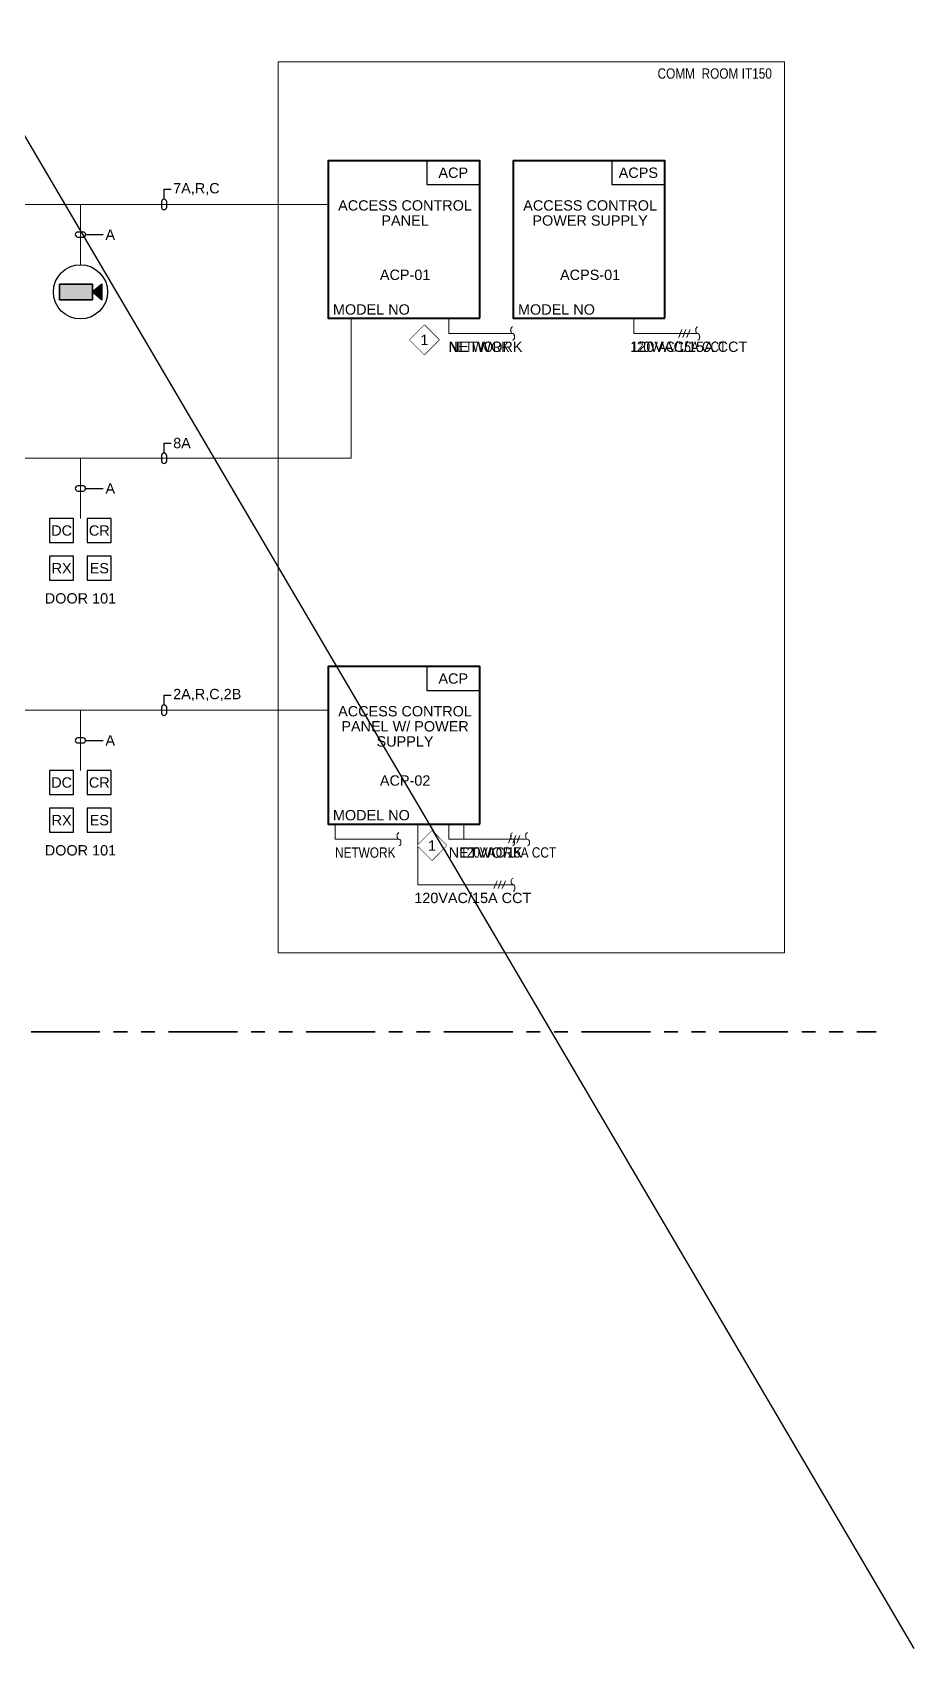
# Model space of a CAD drawing. Header units: inches. Extents: x 26 to 183, y 56 to 129.
# Drawn here: x 149.92 to 157.93, y 55.71 to 70.39 of the extents above; entities that cross this region are included whole.
import ezdxf
from ezdxf import colors
from ezdxf.entities.mleader import LeaderData, LeaderLine
from ezdxf.enums import TextEntityAlignment as Align
from ezdxf.math import Vec2, Vec3

# ---------------------------------------------------------------- set-up
doc = ezdxf.new("R2010")
doc.units = ezdxf.units.IN
doc.header["$MEASUREMENT"] = 0
doc.set_wipeout_variables(frame=1)
doc.linetypes.add('PHANTOM2', pattern=[1.25, 0.625, -0.125, 0.125, -0.125, 0.125, -0.125])
for name, color, linetype, lineweight in [('E-SEC-WIRE', 6, 'Continuous', 18), ('E-SERT-ACS', 23, 'Continuous', 30), ('E-SERT-CCTV', 203, 'Continuous', 30), ('F-ALRM-WIRE-DTCT', 151, 'Continuous', 35), ('F-ANNO-TEXT', 7, 'Continuous', 25), ('F-ANNO-WIPE', 7, 'Continuous', 0), ('F-CTRL-PANL', 23, 'Continuous', 40), ('S-ANNO-DIMS', 2, 'Continuous', 25)]:
    doc.layers.add(name, color=color, linetype=linetype, lineweight=lineweight)
doc.styles.add('Body', font='', dxfattribs={"height": 0.09375})
doc.styles.add('MtXpl_Arial_Narrow', font='arial.ttf')
doc.styles.get('Body').set_extended_font_data('Arial Narrow')

# ---------------------------------------------------------------- blocks, each defined once
blk = doc.blocks.new('WireTagLoop')
at = {"color": 0, "linetype": 'ByBlock', "lineweight": -2}
blk.add_lwpolyline([(-0.5, 0.5, 0.999484), (-0.5, -0.5), (0.5, -0.5, 0.999484), (0.5, 0.5, 0.000258)], format="xyb", close=True, dxfattribs=at)
blk = doc.blocks.new('ACP_Access_Control_Panel')
blk.add_wipeout([(-0.241, 0), (-0.241, -0.217), (0.241, -0.217), (0.241, 0)])
at = {"color": 0, "linetype": 'ByBlock', "lineweight": -2}
blk.add_lwpolyline([(-0.241, -0.217), (0.241, -0.217), (0.241, 0), (-0.241, 0)], close=True, dxfattribs=at)
at = {"layer": 'E-SERT-ACS', "color": 7, "style": 'MtXpl_Arial_Narrow', "flags": 8}
blk.add_attdef('MODELNO.', text='', height=0.0938, dxfattribs=at).set_placement((0.241, 0), align=Align.BOTTOM_LEFT)
blk.add_attdef('DEVICE_TYPE', text='', height=0.0938, dxfattribs=at).set_placement((0, -0.109), align=Align.MIDDLE)
blk = doc.blocks.new('ACP_FULL')
at = {"layer": 'E-SEC-WIRE'}
for q in [(0.408, -1.43), (0.987, -1.569)]:
    blk.add_line((0.408, -1.569), q, dxfattribs=at)
for centre, start_param, end_param in [((0.987, -1.539), 0, 3.141593), ((0.987, -1.599), 3.141593, 6.283185)]:
    blk.add_ellipse(centre, major_axis=(0, 0.03), ratio=0.590571, start_param=start_param, end_param=end_param, dxfattribs=at)
at = {"layer": 'E-SERT-ACS'}
ref = blk.add_blockref('ACP_Access_Control_Panel', (0.448, 0), dxfattribs=at)
ref.add_attrib('DEVICE_TYPE', 'ACP', dxfattribs={"color": 7, "height": 0.0938, "style": 'MtXpl_Arial_Narrow'}).set_placement((0.448, -0.109), align=Align.MIDDLE)
at = {"layer": 'E-SERT-ACS', "color": 7, "style": 'MtXpl_Arial_Narrow', "flags": 8}
blk.add_attdef('PANEL_ID', text='', height=0.0938, dxfattribs=at).set_placement((0.01, -1.036), align=Align.MIDDLE)
blk.add_attdef('MODELNO.', text='', height=0.0938, dxfattribs=at).set_placement((-0.645, -1.426), align=Align.BOTTOM_LEFT)
at = {"layer": 'F-ANNO-TEXT', "style": 'MtXpl_Arial_Narrow'}
for s, height, p in [('ACCESS CONTROL', 0.09375, (0.01, -0.406)), ('PANEL', 0.0938, (0.01, -0.543))]:
    blk.add_text(s, height=height, dxfattribs=at).set_placement(p, align=Align.MIDDLE_CENTER)
at = {"layer": 'F-ANNO-TEXT', "insert": (0.407, -1.69), "char_height": 0.0938, "width": 1.32, "attachment_point": 4, "style": 'MtXpl_Arial_Narrow'}
blk.add_mtext('NETWORK', dxfattribs=at)
at = {"layer": 'F-CTRL-PANL'}
blk.add_lwpolyline([(0.689, -1.43), (0.689, 0), (-0.689, 0), (-0.689, -1.43)], close=True, dxfattribs=at)
blk = doc.blocks.new('ACPS_Access_Control_Power_Supply')
blk.add_wipeout([(-0.241, 0), (-0.241, -0.217), (0.241, -0.217), (0.241, 0)])
at = {"color": 0, "linetype": 'ByBlock', "lineweight": -2}
blk.add_lwpolyline([(-0.241, -0.217), (0.241, -0.217), (0.241, 0), (-0.241, 0)], close=True, dxfattribs=at)
at = {"layer": 'E-SERT-ACS', "color": 7, "style": 'MtXpl_Arial_Narrow', "flags": 8}
blk.add_attdef('MODELNO.', text='', height=0.0938, dxfattribs=at).set_placement((0.241, 0), align=Align.BOTTOM_LEFT)
blk.add_attdef('DEVICE_TYPE', text='', height=0.0938, dxfattribs=at).set_placement((0, -0.109), align=Align.MIDDLE)
blk = doc.blocks.new('ACPS_FULL')
at = {"layer": 'E-SEC-WIRE'}
for p, q in [((0.408, -1.569), (0.408, -1.43)), ((0.408, -1.569), (0.987, -1.569)), ((0.815, -1.603), (0.843, -1.534)), ((0.852, -1.603), (0.88, -1.534)), ((0.89, -1.603), (0.918, -1.534))]:
    blk.add_line(p, q, dxfattribs=at)
for centre, start_param, end_param in [((0.987, -1.539), 0, 3.141593), ((0.987, -1.599), 3.141593, 6.283185)]:
    blk.add_ellipse(centre, major_axis=(0, 0.03), ratio=0.590571, start_param=start_param, end_param=end_param, dxfattribs=at)
at = {"layer": 'E-SERT-ACS'}
ref = blk.add_blockref('ACPS_Access_Control_Power_Supply', (0.448, 0), dxfattribs=at)
ref.add_attrib('DEVICE_TYPE', 'ACPS', dxfattribs={"color": 7, "height": 0.0938, "style": 'MtXpl_Arial_Narrow'}).set_placement((0.448, -0.109), align=Align.MIDDLE)
at = {"layer": 'E-SERT-ACS', "color": 7, "style": 'MtXpl_Arial_Narrow', "flags": 8}
blk.add_attdef('PANEL_ID', text='', height=0.0938, dxfattribs=at).set_placement((0.01, -1.036), align=Align.MIDDLE)
blk.add_attdef('MODELNO.', text='', height=0.0938, dxfattribs=at).set_placement((-0.645, -1.426), align=Align.BOTTOM_LEFT)
at = {"layer": 'F-ANNO-TEXT', "style": 'MtXpl_Arial_Narrow'}
for s, p in [('ACCESS CONTROL', (0.01, -0.406)), ('POWER SUPPLY', (0.01, -0.543))]:
    blk.add_text(s, height=0.09375, dxfattribs=at).set_placement(p, align=Align.MIDDLE_CENTER)
at = {"layer": 'F-ANNO-TEXT', "insert": (0.375, -1.69), "char_height": 0.09375, "width": 1.32, "attachment_point": 4, "style": 'MtXpl_Arial_Narrow'}
blk.add_mtext('120VAC/15A CCT', dxfattribs=at)
at = {"layer": 'F-CTRL-PANL'}
blk.add_lwpolyline([(0.689, -1.43), (0.689, 0), (-0.689, 0), (-0.689, -1.43)], close=True, dxfattribs=at)
blk = doc.blocks.new('AC_120VAC')
at = {"layer": 'E-SEC-WIRE'}
for p, q in [((0, -0.139), (0, 0)), ((0, -0.139), (0.58, -0.139)), ((0.407, -0.174), (0.435, -0.104)), ((0.445, -0.174), (0.472, -0.104)), ((0.482, -0.174), (0.51, -0.104))]:
    blk.add_line(p, q, dxfattribs=at)
for centre, start_param, end_param in [((0.58, -0.109), 0, 3.141593), ((0.58, -0.169), 3.141593, 6.283185)]:
    blk.add_ellipse(centre, major_axis=(0, 0.03), ratio=0.590571, start_param=start_param, end_param=end_param, dxfattribs=at)
at = {"layer": 'E-SERT-ACS', "color": 7, "lineweight": 25, "insert": (-0.032, -0.26), "char_height": 0.09375, "width": 1.32, "attachment_point": 4, "style": 'Body'}
blk.add_mtext('120VAC/15A CCT', dxfattribs=at)
blk = doc.blocks.new('KEYNOTE')
at = {"color": 0, "linetype": 'ByBlock', "lineweight": -2, "transparency": 16777216}
blk.add_lwpolyline([(-0.133, 0), (0, -0.133), (0.133, 0), (0, 0.133)], close=True, dxfattribs=at)
at = {"color": 0, "linetype": 'ByBlock', "lineweight": -2, "transparency": 16777216, "style": 'MtXpl_Arial_Narrow'}
blk.add_attdef('KEYNOTE', text='', height=0.0938, dxfattribs=at).set_placement((0, 0), align=Align.MIDDLE_CENTER)
at = {"color": 0, "linetype": 'ByBlock', "lineweight": -2, "transparency": 16777216}
blk.add_wipeout([(0, 0.133), (-0.133, 0), (0, -0.133), (0.133, 0)], dxfattribs=at).dxf.layer = 'F-ANNO-WIPE'
blk = doc.blocks.new('AC_Card_Reader')
blk.add_wipeout([(-0.109, 0), (-0.109, -0.217), (0.109, -0.217), (0.109, 0)]).dxf.layer = 'E-SERT-ACS'
at = {"layer": 'E-SERT-ACS', "color": 0, "linetype": 'ByBlock', "lineweight": -2}
blk.add_lwpolyline([(-0.109, -0.217), (0.109, -0.217), (0.109, 0), (-0.109, 0)], close=True, dxfattribs=at)
at = {"layer": 'E-SERT-ACS', "color": 7, "style": 'MtXpl_Arial_Narrow', "flags": 8}
blk.add_attdef('MODELNO.', text='', height=0.0938, dxfattribs=at).set_placement((0.109, 0), align=Align.BOTTOM_LEFT)
blk.add_attdef('DEVICE_TYPE', text='', height=0.0938, dxfattribs=at).set_placement((0, -0.109), align=Align.MIDDLE)
blk = doc.blocks.new('*U91')
blk.add_wipeout([(-0.109, 0), (-0.109, -0.217), (0.109, -0.217), (0.109, 0)]).dxf.layer = 'E-SERT-ACS'
at = {"layer": 'E-SERT-ACS', "color": 0, "linetype": 'ByBlock', "lineweight": -2}
blk.add_lwpolyline([(-0.109, -0.217), (0.109, -0.217), (0.109, 0), (-0.109, 0)], close=True, dxfattribs=at)
at = {"layer": 'E-SERT-ACS', "color": 7, "style": 'MtXpl_Arial_Narrow', "flags": 8}
blk.add_attdef('MODELNO.', text='', height=0.0938, dxfattribs=at).set_placement((0.109, 0), align=Align.BOTTOM_LEFT)
blk.add_attdef('DEVICE_TYPE', text='', height=0.0938, dxfattribs=at).set_placement((0, -0.109), align=Align.MIDDLE)
blk = doc.blocks.new('RX_Motion_REX')
blk.add_wipeout([(-0.109, 0), (-0.109, -0.217), (0.109, -0.217), (0.109, 0)]).dxf.layer = 'E-SERT-ACS'
at = {"layer": 'E-SERT-ACS', "color": 0, "linetype": 'ByBlock', "lineweight": -2}
blk.add_lwpolyline([(-0.109, -0.217), (0.109, -0.217), (0.109, 0), (-0.109, 0)], close=True, dxfattribs=at)
at = {"layer": 'E-SERT-ACS', "color": 7, "style": 'MtXpl_Arial_Narrow', "flags": 8}
blk.add_attdef('MODELNO.', text='', height=0.0938, dxfattribs=at).set_placement((0.109, 0), align=Align.BOTTOM_LEFT)
blk.add_attdef('DEVICE_TYPE', text='', height=0.0938, dxfattribs=at).set_placement((0, -0.109), align=Align.MIDDLE)
blk = doc.blocks.new('ES_Electric_Strike')
blk.add_wipeout([(-0.109, 0), (-0.109, -0.217), (0.109, -0.217), (0.109, 0)]).dxf.layer = 'E-SERT-ACS'
at = {"layer": 'E-SERT-ACS', "color": 0, "linetype": 'ByBlock', "lineweight": -2}
blk.add_lwpolyline([(-0.109, -0.217), (0.109, -0.217), (0.109, 0), (-0.109, 0)], close=True, dxfattribs=at)
at = {"layer": 'E-SERT-ACS', "color": 7, "style": 'MtXpl_Arial_Narrow', "flags": 8}
blk.add_attdef('MODELNO.', text='', height=0.0938, dxfattribs=at).set_placement((0.109, 0), align=Align.BOTTOM_LEFT)
blk.add_attdef('DEVICE_TYPE', text='', height=0.0938, dxfattribs=at).set_placement((0, -0.109), align=Align.MIDDLE)
blk = doc.blocks.new('ACP_FULL_W_Power_Supply')
at = {"layer": 'E-SEC-WIRE'}
for p, q in [((0.127, -1.981), (0.127, -1.43)), ((0.408, -1.569), (0.408, -1.43)), ((0.408, -1.569), (0.987, -1.569)), ((0.127, -1.981), (0.991, -1.981)), ((0.818, -2.016), (0.846, -1.946)), ((0.856, -2.016), (0.883, -1.946)), ((0.893, -2.016), (0.921, -1.946))]:
    blk.add_line(p, q, dxfattribs=at)
for centre, start_param, end_param in [((0.987, -1.539), 0, 3.141593), ((0.987, -1.599), 3.141593, 6.283185), ((0.991, -1.951), 0, 3.141593), ((0.991, -2.011), 3.141593, 6.283185)]:
    blk.add_ellipse(centre, major_axis=(0, 0.03), ratio=0.590571, start_param=start_param, end_param=end_param, dxfattribs=at)
at = {"layer": 'E-SERT-ACS'}
ref = blk.add_blockref('ACP_Access_Control_Panel', (0.448, 0), dxfattribs=at)
ref.add_attrib('DEVICE_TYPE', 'ACP', dxfattribs={"color": 7, "height": 0.0938, "style": 'MtXpl_Arial_Narrow'}).set_placement((0.448, -0.109), align=Align.MIDDLE)
at = {"layer": 'E-SERT-ACS', "color": 7, "style": 'MtXpl_Arial_Narrow', "flags": 8}
blk.add_attdef('PANEL_ID', text='', height=0.0938, dxfattribs=at).set_placement((0.01, -1.036), align=Align.MIDDLE)
blk.add_attdef('MODELNO.', text='', height=0.0938, dxfattribs=at).set_placement((-0.645, -1.426), align=Align.BOTTOM_LEFT)
at = {"layer": 'F-ANNO-TEXT', "style": 'MtXpl_Arial_Narrow'}
for s, height, p in [('ACCESS CONTROL', 0.09375, (0.01, -0.406)), ('PANEL W/ POWER', 0.09375, (0.01, -0.543)), ('SUPPLY', 0.0938, (0.01, -0.68))]:
    blk.add_text(s, height=height, dxfattribs=at).set_placement(p, align=Align.MIDDLE_CENTER)
at = {"layer": 'F-ANNO-TEXT', "width": 1.32, "attachment_point": 4, "style": 'MtXpl_Arial_Narrow'}
for s, insert, char_height in [('NETWORK', (0.407, -1.69), 0.0938), ('120VAC/15A CCT', (0.094, -2.102), 0.09375)]:
    blk.add_mtext(s, dxfattribs=dict(at, insert=insert, char_height=char_height))
at = {"layer": 'F-CTRL-PANL'}
blk.add_lwpolyline([(0.689, -1.43), (0.689, 0), (-0.689, 0), (-0.689, -1.43)], close=True, dxfattribs=at)
blk = doc.blocks.new('*U145')
for points in [[(0.11, -0.317), (0.11, -0.175), (-0.189, -0.175), (-0.189, -0.317), (-0.126, -0.317)], [(0.195, -0.317), (0.195, -0.175), (0.11, -0.246), (0.144, -0.274)]]:
    blk.add_hatch(color=0).paths.add_polyline_path(points, flags=0)
at = {"color": 0}
for p, q in [((-0.189, -0.175), (-0.189, -0.317)), ((0.11, -0.175), (-0.189, -0.175)), ((-0.189, -0.175), (0.11, -0.175)), ((-0.189, -0.317), (-0.189, -0.175)), ((0.11, -0.317), (0.11, -0.175)), ((0.195, -0.175), (0.11, -0.246)), ((0.11, -0.175), (0.11, -0.317)), ((0.11, -0.246), (0.195, -0.175)), ((0.11, -0.246), (0.195, -0.317)), ((0.195, -0.317), (0.11, -0.246)), ((0.195, -0.317), (0.195, -0.175)), ((0.195, -0.175), (0.195, -0.317)), ((-0.189, -0.317), (0.11, -0.317)), ((0.11, -0.317), (-0.189, -0.317))]:
    blk.add_line(p, q, dxfattribs=at)
blk.add_circle((0, -0.246), 0.246, dxfattribs=at)
at = {"color": 7, "style": 'MtXpl_Arial_Narrow'}
for tag, p in [('ID', (0.255, -0.068)), ('WP', (0.246, -0.515))]:
    blk.add_attdef(tag, p, '', height=0.0938, dxfattribs=at)

msp = doc.modelspace()

# ---------------------------------------------------------------- linework, layer by layer
at = {"layer": 'E-SEC-WIRE'}
for p, q in [((143.361, 68.827), (152.61, 68.827)), ((150.361, 68.279), (150.361, 68.827)), ((143.361, 66.522), (152.82, 66.522)), ((146.361, 64.234), (152.61, 64.234))]:
    msp.add_line(p, q, dxfattribs=at)
at = {"layer": 'F-ALRM-WIRE-DTCT', "color": 251, "linetype": 'PHANTOM2', "true_color": 0x636466}
msp.add_line((141.162, 61.314), (157.589, 61.314), dxfattribs=at)
at = {"layer": 'S-ANNO-DIMS', "color": 8, "lineweight": 15}
msp.add_lwpolyline([(152.158, 70.121), (156.756, 70.121), (156.756, 62.031), (152.158, 62.031)], close=True, dxfattribs=at)

# ---------------------------------------------------------------- block references
at = {"layer": 'E-SERT-ACS'}
ref = msp.add_blockref('*U91', (150.19, 65.974), dxfattribs=at)
ref.add_attrib('DEVICE_TYPE', 'DC', dxfattribs={"color": 7, "height": 0.0938, "style": 'MtXpl_Arial_Narrow'}).set_placement((150.19, 65.866), align=Align.MIDDLE)
ref = msp.add_blockref('AC_Card_Reader', (150.532, 65.974), dxfattribs=at)
ref.add_attrib('DEVICE_TYPE', 'CR', dxfattribs={"color": 7, "height": 0.0938, "style": 'MtXpl_Arial_Narrow'}).set_placement((150.532, 65.866), align=Align.MIDDLE)
ref = msp.add_blockref('RX_Motion_REX', (150.19, 65.632), dxfattribs=at)
ref.add_attrib('DEVICE_TYPE', 'RX', dxfattribs={"color": 7, "height": 0.0938, "style": 'MtXpl_Arial_Narrow'}).set_placement((150.19, 65.524), align=Align.MIDDLE)
ref = msp.add_blockref('ES_Electric_Strike', (150.532, 65.632), dxfattribs=at)
ref.add_attrib('DEVICE_TYPE', 'ES', dxfattribs={"color": 7, "height": 0.0938, "style": 'MtXpl_Arial_Narrow'}).set_placement((150.532, 65.524), align=Align.MIDDLE)
ref = msp.add_blockref('*U91', (150.19, 63.686), dxfattribs=at)
ref.add_attrib('DEVICE_TYPE', 'DC', dxfattribs={"color": 7, "height": 0.0938, "style": 'MtXpl_Arial_Narrow'}).set_placement((150.19, 63.578), align=Align.MIDDLE)
ref = msp.add_blockref('AC_Card_Reader', (150.532, 63.686), dxfattribs=at)
ref.add_attrib('DEVICE_TYPE', 'CR', dxfattribs={"color": 7, "height": 0.0938, "style": 'MtXpl_Arial_Narrow'}).set_placement((150.532, 63.578), align=Align.MIDDLE)
ref = msp.add_blockref('RX_Motion_REX', (150.19, 63.344), dxfattribs=at)
ref.add_attrib('DEVICE_TYPE', 'RX', dxfattribs={"color": 7, "height": 0.0938, "style": 'MtXpl_Arial_Narrow'}).set_placement((150.19, 63.236), align=Align.MIDDLE)
ref = msp.add_blockref('ES_Electric_Strike', (150.532, 63.344), dxfattribs=at)
ref.add_attrib('DEVICE_TYPE', 'ES', dxfattribs={"color": 7, "height": 0.0938, "style": 'MtXpl_Arial_Narrow'}).set_placement((150.532, 63.236), align=Align.MIDDLE)
msp.add_blockref('AC_120VAC', (153.842, 63.202), dxfattribs=at)
at = {"layer": 'E-SERT-CCTV'}
msp.add_blockref('*U145', (150.361, 68.279), dxfattribs=at)

# ---------------------------------------------------------------- texts
at = {"layer": 'E-SERT-ACS', "color": 7, "style": 'MtXpl_Arial_Narrow'}
for p in [(150.361, 65.25), (150.361, 62.962)]:
    msp.add_text('DOOR 101', height=0.0938, dxfattribs=at).set_placement(p, align=Align.MIDDLE)
at = {"layer": 'E-SERT-ACS', "color": 7, "lineweight": 25, "insert": (156.641, 70.015), "char_height": 0.09375, "width": 1.32, "attachment_point": 6, "style": 'Body'}
msp.add_mtext('COMM  ROOM IT150', dxfattribs=at)

# ---------------------------------------------------------------- leaders
at = {"layer": 'E-SERT-ACS', "color": 7}
ml = msp.add_multileader_mtext('Standard', dxfattribs=at)
ml.set_content('7A,R,C', color=7, style='MtXpl_Arial_Narrow')
ml.set_leader_properties(color=256, linetype='Continuous')
ml.set_arrow_properties(name='WireTagLoop')
ml.build(insert=Vec2(0, 0))
ml.multileader.update_dxf_attribs({"text_left_attachment_type": 2, "text_right_attachment_type": 2, "text_bottom_attachment_type": 2, "dogleg_length": 0.0625, "arrow_head_size": 0.0469})
ctx = ml.context
ctx.base_point, ctx.char_height, ctx.arrow_head_size, ctx.landing_gap_size, ctx.plane_origin = Vec3(151.183, 68.964), 0.0938, 0.0469, 0.02, Vec3(107.943, 76.945)
ctx.left_attachment, ctx.right_attachment, ctx.top_attachment = 2, 2, 2
notes = []
notes.append((ctx, [(1, (1, 1, 0), (151.121, 68.964), (1, 0), 0.0625, [(0, [(151.121, 68.827)], 0, [])])]))
ctx.mtext.insert, ctx.mtext.flow_direction = Vec3(151.203, 69.021), 5
ml = msp.add_multileader_mtext('Standard', dxfattribs=at)
ml.set_content('A', color=7, style='MtXpl_Arial_Narrow')
ml.set_leader_properties(color=256, linetype='Continuous')
ml.set_arrow_properties(name='WireTagLoop')
ml.build(insert=Vec2(0, 0))
ml.multileader.update_dxf_attribs({"text_left_attachment_type": 2, "text_right_attachment_type": 2, "text_bottom_attachment_type": 2, "dogleg_length": 0.0625, "arrow_head_size": 0.0469})
ctx = ml.context
ctx.base_point, ctx.char_height, ctx.arrow_head_size, ctx.landing_gap_size, ctx.plane_origin = Vec3(150.568, 68.553), 0.0938, 0.0469, 0.02, Vec3(106.849, 76.671)
ctx.left_attachment, ctx.right_attachment, ctx.top_attachment = 2, 2, 2
notes.append((ctx, [(1, (1, 1, 0), (150.505, 68.553), (1, 0), 0.0625, [(0, [(150.361, 68.553)], 0, [])])]))
ctx.mtext.insert, ctx.mtext.flow_direction = Vec3(150.588, 68.599), 5
ml = msp.add_multileader_mtext('Standard', dxfattribs=at)
ml.set_content('8A', color=7, style='MtXpl_Arial_Narrow')
ml.set_leader_properties(color=256, linetype='Continuous')
ml.set_arrow_properties(name='WireTagLoop')
ml.build(insert=Vec2(0, 0))
ml.multileader.update_dxf_attribs({"text_left_attachment_type": 2, "text_right_attachment_type": 2, "text_bottom_attachment_type": 2, "dogleg_length": 0.0625, "arrow_head_size": 0.0469})
ctx = ml.context
ctx.base_point, ctx.char_height, ctx.arrow_head_size, ctx.landing_gap_size, ctx.plane_origin = Vec3(151.183, 66.659), 0.0938, 0.0469, 0.02, Vec3(107.943, 74.641)
ctx.left_attachment, ctx.right_attachment, ctx.top_attachment = 2, 2, 2
notes.append((ctx, [(1, (1, 1, 0), (151.121, 66.659), (1, 0), 0.0625, [(0, [(151.121, 66.522)], 0, [])])]))
ctx.mtext.insert, ctx.mtext.flow_direction = Vec3(151.203, 66.707), 5
ml = msp.add_multileader_mtext('Standard', dxfattribs=at)
ml.set_content('A', color=7, style='MtXpl_Arial_Narrow')
ml.set_leader_properties(color=256, linetype='Continuous')
ml.set_arrow_properties(name='WireTagLoop')
ml.build(insert=Vec2(0, 0))
ml.multileader.update_dxf_attribs({"text_left_attachment_type": 2, "text_right_attachment_type": 2, "text_bottom_attachment_type": 2, "dogleg_length": 0.0625, "arrow_head_size": 0.0469})
ctx = ml.context
ctx.base_point, ctx.char_height, ctx.arrow_head_size, ctx.landing_gap_size, ctx.plane_origin = Vec3(150.568, 66.248), 0.0938, 0.0469, 0.02, Vec3(106.849, 74.367)
ctx.left_attachment, ctx.right_attachment, ctx.top_attachment = 2, 2, 2
notes.append((ctx, [(1, (1, 1, 0), (150.505, 66.248), (1, 0), 0.0625, [(0, [(150.361, 66.248)], 0, [])])]))
ctx.mtext.insert, ctx.mtext.flow_direction = Vec3(150.588, 66.295), 5
ml = msp.add_multileader_mtext('Standard', dxfattribs=at)
ml.set_content('2A,R,C,2B', color=7, style='MtXpl_Arial_Narrow')
ml.set_leader_properties(color=256, linetype='Continuous')
ml.set_arrow_properties(name='WireTagLoop')
ml.build(insert=Vec2(0, 0))
ml.multileader.update_dxf_attribs({"text_left_attachment_type": 2, "text_right_attachment_type": 2, "text_bottom_attachment_type": 2, "dogleg_length": 0.0625, "arrow_head_size": 0.0469})
ctx = ml.context
ctx.base_point, ctx.char_height, ctx.arrow_head_size, ctx.landing_gap_size, ctx.plane_origin = Vec3(151.183, 64.371), 0.0938, 0.0469, 0.02, Vec3(107.943, 72.353)
ctx.left_attachment, ctx.right_attachment, ctx.top_attachment = 2, 2, 2
notes.append((ctx, [(1, (1, 1, 0), (151.121, 64.371), (1, 0), 0.0625, [(0, [(151.121, 64.234)], 0, [])])]))
ctx.mtext.insert, ctx.mtext.flow_direction = Vec3(151.203, 64.428), 5
ml = msp.add_multileader_mtext('Standard', dxfattribs=at)
ml.set_content('A', color=7, style='MtXpl_Arial_Narrow')
ml.set_leader_properties(color=256, linetype='Continuous')
ml.set_arrow_properties(name='WireTagLoop')
ml.build(insert=Vec2(0, 0))
ml.multileader.update_dxf_attribs({"text_left_attachment_type": 2, "text_right_attachment_type": 2, "text_bottom_attachment_type": 2, "dogleg_length": 0.0625, "arrow_head_size": 0.0469})
ctx = ml.context
ctx.base_point, ctx.char_height, ctx.arrow_head_size, ctx.landing_gap_size, ctx.plane_origin = Vec3(150.568, 63.96), 0.0938, 0.0469, 0.02, Vec3(106.849, 72.079)
ctx.left_attachment, ctx.right_attachment, ctx.top_attachment = 2, 2, 2
notes.append((ctx, [(1, (1, 1, 0), (150.505, 63.96), (1, 0), 0.0625, [(0, [(150.361, 63.96)], 0, [])])]))
ctx.mtext.insert, ctx.mtext.flow_direction = Vec3(150.588, 64.007), 5
for ctx, leaders in notes:
    for number, flags, end, landing, length, lines in leaders:
        leader = LeaderData()
        leader.index, (leader.has_last_leader_line, leader.has_dogleg_vector, leader.attachment_direction) = number, flags
        leader.last_leader_point, leader.dogleg_vector, leader.dogleg_length = Vec3(end), Vec3(landing), length
        for number, points, colour, breaks in lines:
            line = LeaderLine()
            line.index, line.vertices, line.color, line.breaks = number, Vec3.list(points), colors.encode_raw_color(colour), breaks
            leader.lines.append(line)
        ctx.leaders.append(leader)

# ---------------------------------------------------------------- next in the draw order: linework, layer by layer
at = {"layer": 'E-SEC-WIRE'}
for p, q in [((150.361, 65.974), (150.361, 66.522)), ((150.361, 63.686), (150.361, 64.234))]:
    msp.add_line(p, q, dxfattribs=at)

# ---------------------------------------------------------------- next in the draw order: block references
ref = msp.add_blockref('ACP_FULL', (153.299, 69.224))
ref.add_attrib('PANEL_ID', 'ACP-01', dxfattribs={"layer": 'E-SERT-ACS', "color": 7, "height": 0.0938, "style": 'MtXpl_Arial_Narrow'}).set_placement((153.31, 68.188), align=Align.MIDDLE)
ref.add_attrib('MODELNO.', 'MODEL NO', dxfattribs={"layer": 'E-SERT-ACS', "color": 7, "height": 0.0938, "style": 'MtXpl_Arial_Narrow'}).set_placement((152.654, 67.798), align=Align.BOTTOM_LEFT)
ref = msp.add_blockref('ACP_FULL_W_Power_Supply', (153.299, 64.631))
ref.add_attrib('MODELNO.', 'MODEL NO', dxfattribs={"layer": 'E-SERT-ACS', "color": 7, "height": 0.0938, "style": 'MtXpl_Arial_Narrow'}).set_placement((152.654, 63.206), align=Align.BOTTOM_LEFT)
ref.add_attrib('PANEL_ID', 'ACP-02', dxfattribs={"layer": 'E-SERT-ACS', "color": 7, "height": 0.0938, "style": 'MtXpl_Arial_Narrow'}).set_placement((153.31, 63.596), align=Align.MIDDLE)

# ---------------------------------------------------------------- next in the draw order: linework, layer by layer
for p, q in [((152.82, 67.794), (152.82, 66.522)), ((153.707, 67.655), (153.707, 67.794)), ((152.674, 63.063), (152.674, 63.202)), ((152.674, 63.063), (153.254, 63.063))]:
    msp.add_line(p, q, dxfattribs=at)
for centre, start_param, end_param in [((153.254, 63.093), 0, 3.141593), ((153.254, 63.033), 3.141593, 6.283185)]:
    msp.add_ellipse(centre, major_axis=(0, 0.03), ratio=0.590571, start_param=start_param, end_param=end_param, dxfattribs=at)

# ---------------------------------------------------------------- next in the draw order: block references
ref = msp.add_blockref('ACPS_FULL', (154.98, 69.224))
ref.add_attrib('MODELNO.', 'MODEL NO', dxfattribs={"layer": 'E-SERT-ACS', "color": 7, "height": 0.0938, "style": 'MtXpl_Arial_Narrow'}).set_placement((154.335, 67.798), align=Align.BOTTOM_LEFT)
ref.add_attrib('PANEL_ID', 'ACPS-01', dxfattribs={"layer": 'E-SERT-ACS', "color": 7, "height": 0.0938, "style": 'MtXpl_Arial_Narrow'}).set_placement((154.99, 68.188), align=Align.MIDDLE)
at = {"layer": 'E-SERT-ACS', "color": 7}
for p in [(153.485, 67.597), (153.554, 63.005)]:
    msp.add_blockref('KEYNOTE', p, dxfattribs=at).add_auto_attribs({'KEYNOTE': '1'})

# ---------------------------------------------------------------- next in the draw order: texts
at = {"layer": 'E-SERT-ACS', "color": 7, "lineweight": 25, "insert": (152.673, 62.941), "char_height": 0.0938, "width": 1.32, "attachment_point": 4, "style": 'Body'}
msp.add_mtext('NETWORK', dxfattribs=at)

# ---------------------------------------------------------------- next in the draw order: linework, layer by layer
at = {"layer": 'E-SEC-WIRE'}
msp.add_line((153.707, 67.655), (154.287, 67.655), dxfattribs=at)
for centre, start_param, end_param in [((154.287, 67.685), 0, 3.141593), ((154.287, 67.625), 3.141593, 6.283185)]:
    msp.add_ellipse(centre, major_axis=(0, 0.03), ratio=0.590571, start_param=start_param, end_param=end_param, dxfattribs=at)
at = {"layer": 'E-SERT-ACS'}
msp.add_line((142.104, 82.624), (157.929, 55.713), dxfattribs=at)

# ---------------------------------------------------------------- next in the draw order: block references
msp.add_blockref('AC_120VAC', (155.388, 67.794), dxfattribs=at)

# ---------------------------------------------------------------- next in the draw order: texts
at = {"layer": 'E-SERT-ACS', "color": 7, "lineweight": 25, "insert": (153.707, 67.534), "char_height": 0.0938, "width": 1.32, "attachment_point": 4, "style": 'Body'}
msp.add_mtext('NETWORK', dxfattribs=at)

doc.saveas('drawing.dxf')
